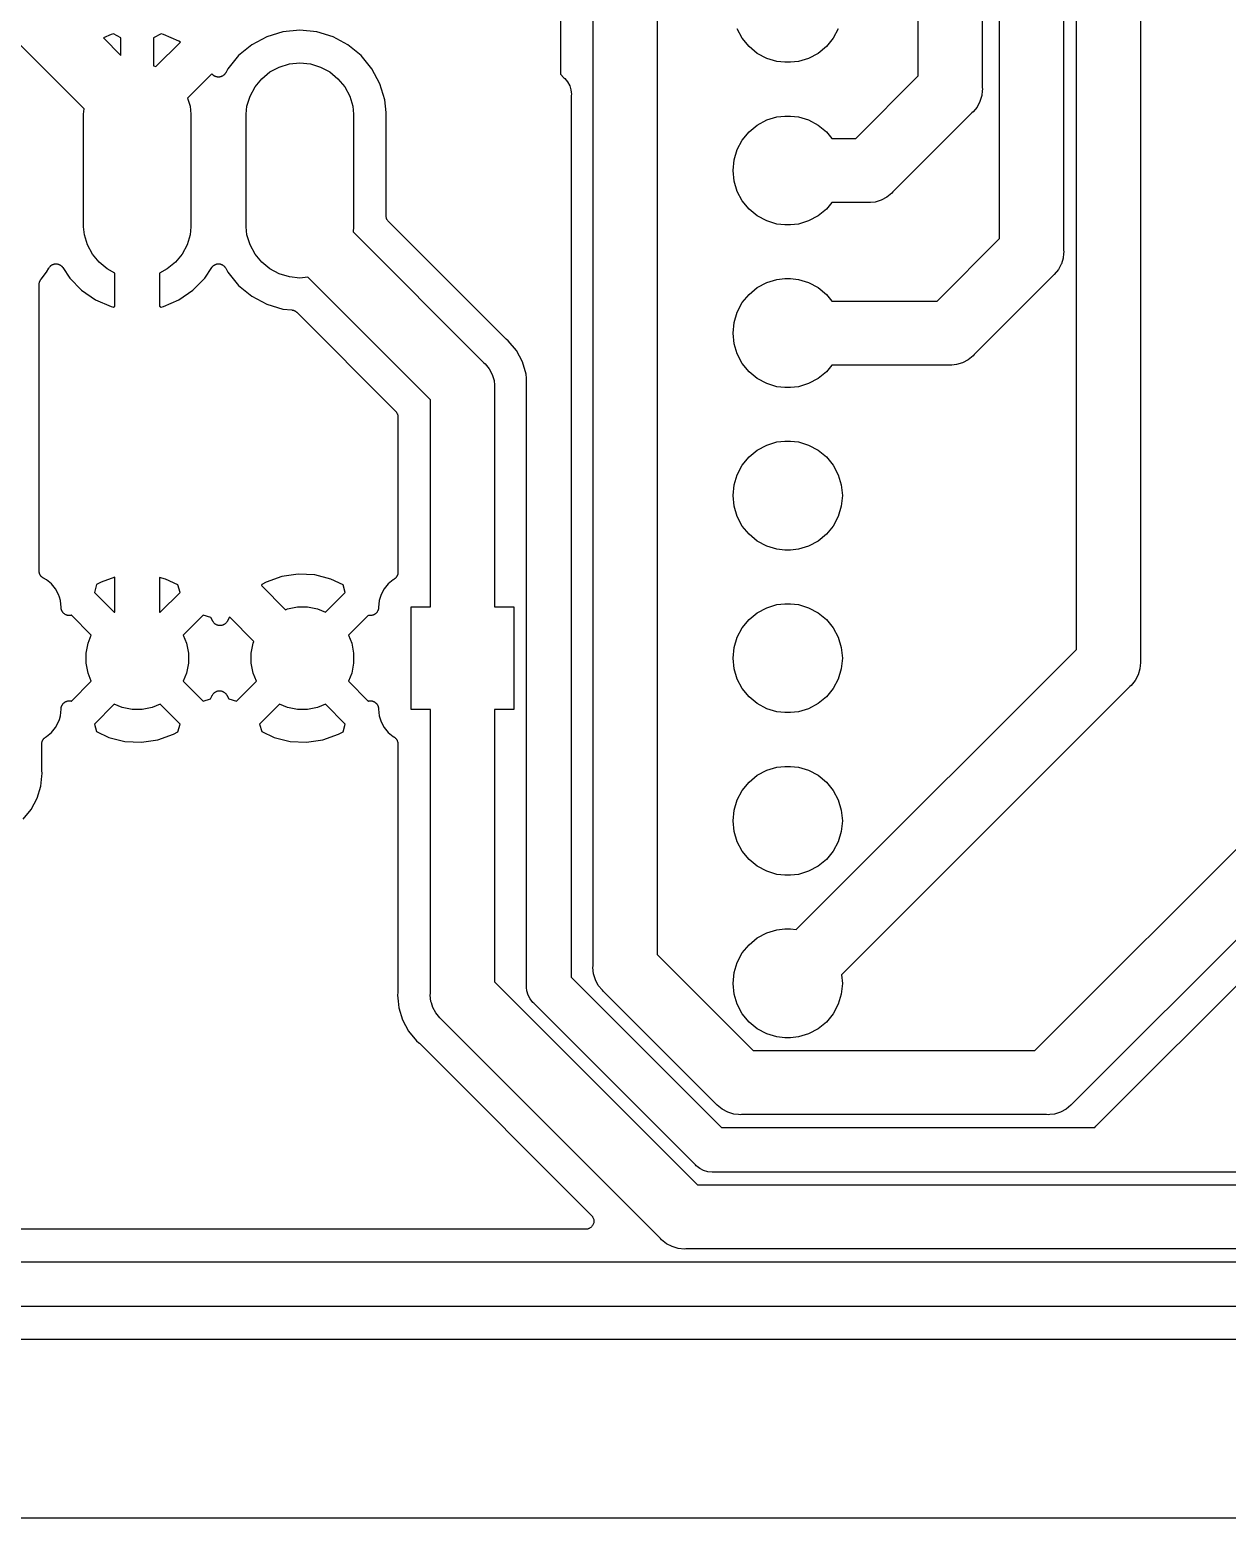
# Model space of a CAD drawing. Extents: x 72.9 to 155.7, y -140.4 to -71.7.
# Drawn here: x 94.84 to 113.55, y -140.44 to -117.18 of the extents above; entities that cross this region are included whole.
import ezdxf

# ---------------------------------------------------------------- set-up
doc = ezdxf.new("R2010")
doc.units = 0
doc.header["$MEASUREMENT"] = 0
doc.layers.add('BLACK', color=7, linetype='CONTINUOUS')

msp = doc.modelspace()

# ---------------------------------------------------------------- linework, layer by layer
at = {"layer": 'BLACK', "linetype": 'CONTINUOUS'}
for p, q in [((111.19, -126.863), (111.19, -111.607)), ((112.19, -111.425), (112.19, -127.045)), ((110.99, -111.922), (110.99, -120.625)), ((109.99, -120.443), (109.99, -112.104)), ((108.72, -117.903), (108.72, -112.531)), ((109.72, -112.349), (109.72, -118.085)), ((103.64, -131.809), (103.64, -114.8)), ((104.64, -114.8), (104.64, -131.627)), ((103.132, -115.435), (103.132, -117.877)), ((99.06, -117.189), (98.7961, -117.215)), ((99.3239, -117.215), (99.06, -117.189)), ((105.97, -117.315), (105.891, -117.167)), ((107.469, -117.167), (107.39, -117.315)), ((95.6899, -118.419), (94.6383, -117.367)), ((96.1126, -117.254), (95.991, -117.306)), ((95.991, -117.306), (96.266, -117.581)), ((96.1466, -117.246), (96.1126, -117.254)), ((96.266, -117.31), (96.1466, -117.246)), ((96.266, -117.581), (96.266, -117.31)), ((96.8934, -117.246), (96.774, -117.31)), ((96.774, -117.31), (96.774, -117.743)), ((96.8123, -117.755), (97.1935, -117.373)), ((96.9274, -117.254), (96.8934, -117.246)), ((97.1713, -117.358), (96.9274, -117.254)), ((97.1935, -117.373), (97.1713, -117.358)), ((98.3085, -117.417), (98.1035, -117.585)), ((98.5423, -117.292), (98.3085, -117.417)), ((98.7961, -117.215), (98.5423, -117.292)), ((99.5777, -117.292), (99.3239, -117.215)), ((99.8115, -117.417), (99.5777, -117.292)), ((100.017, -117.585), (99.8115, -117.417)), ((106.076, -117.444), (105.97, -117.315)), ((107.39, -117.315), (107.284, -117.444)), ((98.1035, -117.585), (97.9353, -117.79)), ((100.185, -117.79), (100.017, -117.585)), ((106.205, -117.55), (106.076, -117.444)), ((106.353, -117.629), (106.205, -117.55)), ((106.513, -117.678), (106.353, -117.629)), ((107.007, -117.629), (106.847, -117.678)), ((107.155, -117.55), (107.007, -117.629)), ((107.284, -117.444), (107.155, -117.55)), ((96.774, -117.743), (96.8123, -117.755)), ((97.6874, -117.869), (97.3073, -118.25)), ((97.6906, -117.874), (97.6874, -117.869)), ((97.6946, -117.878), (97.6906, -117.874)), ((97.6982, -117.883), (97.6946, -117.878)), ((97.7033, -117.887), (97.6982, -117.883)), ((97.708, -117.892), (97.7033, -117.887)), ((97.7128, -117.895), (97.708, -117.892)), ((97.7172, -117.899), (97.7128, -117.895)), ((97.723, -117.902), (97.7172, -117.899)), ((97.7285, -117.906), (97.723, -117.902)), ((97.8526, -117.904), (97.8478, -117.907)), ((97.8577, -117.901), (97.8526, -117.904)), ((97.8629, -117.897), (97.8577, -117.901)), ((97.8685, -117.893), (97.8629, -117.897)), ((97.8726, -117.889), (97.8685, -117.893)), ((97.8772, -117.886), (97.8726, -117.889)), ((97.8815, -117.881), (97.8772, -117.886)), ((97.8863, -117.876), (97.8815, -117.881)), ((97.8895, -117.871), (97.8863, -117.876)), ((97.8933, -117.867), (97.8895, -117.871)), ((97.8965, -117.861), (97.8933, -117.867)), ((97.9003, -117.856), (97.8965, -117.861)), ((97.9012, -117.854), (97.9003, -117.856)), ((97.9353, -117.79), (97.9012, -117.854)), ((98.4644, -117.946), (98.5921, -117.841)), ((98.5921, -117.841), (98.7377, -117.764)), ((98.7377, -117.764), (98.8957, -117.716)), ((98.8957, -117.716), (99.06, -117.7)), ((99.06, -117.7), (99.2243, -117.716)), ((99.2243, -117.716), (99.3823, -117.764)), ((99.3823, -117.764), (99.5279, -117.841)), ((99.5279, -117.841), (99.6556, -117.946)), ((100.31, -118.024), (100.185, -117.79)), ((103.132, -117.877), (103.185, -117.93)), ((106.638, -117.69), (106.513, -117.678)), ((106.722, -117.69), (106.638, -117.69)), ((106.847, -117.678), (106.722, -117.69)), ((107.743, -118.88), (108.72, -117.903)), ((97.7338, -117.908), (97.7285, -117.906)), ((97.7388, -117.911), (97.7338, -117.908)), ((97.7452, -117.913), (97.7388, -117.911)), ((97.7514, -117.915), (97.7452, -117.913)), ((97.757, -117.917), (97.7514, -117.915)), ((97.7624, -117.918), (97.757, -117.917)), ((97.7691, -117.919), (97.7624, -117.918)), ((97.7756, -117.92), (97.7691, -117.919)), ((97.7814, -117.921), (97.7756, -117.92)), ((97.7871, -117.921), (97.7814, -117.921)), ((97.7937, -117.921), (97.7871, -117.921)), ((97.8004, -117.921), (97.7937, -117.921)), ((97.806, -117.92), (97.8004, -117.921)), ((97.8118, -117.919), (97.806, -117.92)), ((97.8182, -117.917), (97.8118, -117.919)), ((97.8248, -117.916), (97.8182, -117.917)), ((97.8301, -117.914), (97.8248, -117.916)), ((97.8356, -117.912), (97.8301, -117.914)), ((97.8416, -117.909), (97.8356, -117.912)), ((97.8478, -117.907), (97.8416, -117.909)), ((98.2819, -118.219), (98.3597, -118.074)), ((98.3597, -118.074), (98.4644, -117.946)), ((99.6556, -117.946), (99.7603, -118.074)), ((99.7603, -118.074), (99.8381, -118.219)), ((100.387, -118.278), (100.31, -118.024)), ((103.185, -117.93), (103.199, -117.941)), ((103.199, -117.941), (103.242, -117.995)), ((103.242, -117.995), (103.275, -118.055)), ((103.275, -118.055), (103.295, -118.121)), ((103.295, -118.121), (103.298, -118.155)), ((109.72, -118.135), (109.713, -118.208)), ((109.72, -118.085), (109.722, -118.11)), ((109.722, -118.11), (109.72, -118.135)), ((109.72, -118.135), (109.72, -118.135)), ((97.3073, -118.25), (97.3461, -118.377)), ((98.2339, -118.377), (98.2819, -118.219)), ((99.8381, -118.219), (99.8861, -118.377)), ((100.406, -118.476), (100.387, -118.278)), ((103.298, -118.155), (103.302, -118.19)), ((103.302, -118.19), (103.3, -118.207)), ((103.3, -118.207), (103.3, -131.984)), ((109.684, -118.302), (109.638, -118.389)), ((109.713, -118.208), (109.684, -118.302)), ((95.6818, -118.501), (95.6899, -118.419)), ((95.6818, -120.259), (95.6818, -118.501)), ((97.3461, -118.377), (97.3582, -118.501)), ((97.3582, -118.501), (97.3582, -120.259)), ((98.2218, -118.501), (98.2339, -118.377)), ((98.2218, -120.259), (98.2218, -118.501)), ((99.8861, -118.377), (99.8982, -118.501)), ((99.8982, -118.501), (99.8982, -120.259)), ((100.406, -120.086), (100.406, -118.476)), ((106.205, -118.67), (106.353, -118.591)), ((106.353, -118.591), (106.513, -118.542)), ((106.513, -118.542), (106.638, -118.53)), ((106.638, -118.53), (106.722, -118.53)), ((106.722, -118.53), (106.847, -118.542)), ((106.847, -118.542), (107.007, -118.591)), ((107.007, -118.591), (107.155, -118.67)), ((109.556, -118.481), (108.321, -119.716)), ((109.575, -118.465), (109.556, -118.481)), ((109.638, -118.389), (109.575, -118.465)), ((105.97, -118.905), (106.076, -118.776)), ((106.076, -118.776), (106.205, -118.67)), ((107.155, -118.67), (107.284, -118.776)), ((107.284, -118.776), (107.369, -118.88)), ((105.842, -119.213), (105.891, -119.053)), ((105.891, -119.053), (105.97, -118.905)), ((107.369, -118.88), (107.743, -118.88)), ((105.826, -119.38), (105.842, -119.213)), ((105.842, -119.547), (105.826, -119.38)), ((105.891, -119.707), (105.842, -119.547)), ((105.97, -119.855), (105.891, -119.707)), ((108.305, -119.735), (108.229, -119.798)), ((108.321, -119.716), (108.305, -119.735)), ((106.076, -119.984), (105.97, -119.855)), ((106.205, -120.09), (106.076, -119.984)), ((107.284, -119.984), (107.155, -120.09)), ((107.369, -119.88), (107.284, -119.984)), ((107.925, -119.88), (107.369, -119.88)), ((107.95, -119.882), (107.925, -119.88)), ((107.975, -119.88), (107.95, -119.882)), ((108.048, -119.873), (107.975, -119.88)), ((108.142, -119.844), (108.048, -119.873)), ((108.229, -119.798), (108.142, -119.844)), ((100.407, -120.098), (100.406, -120.086)), ((100.408, -120.11), (100.407, -120.098)), ((100.409, -120.11), (100.408, -120.11)), ((100.409, -120.111), (100.409, -120.11)), ((100.412, -120.122), (100.409, -120.111)), ((100.415, -120.133), (100.412, -120.122)), ((100.416, -120.134), (100.415, -120.133)), ((100.416, -120.135), (100.416, -120.134)), ((100.421, -120.145), (100.416, -120.135)), ((100.427, -120.155), (100.421, -120.145)), ((100.427, -120.156), (100.427, -120.155)), ((100.427, -120.157), (100.427, -120.156)), ((100.435, -120.166), (100.427, -120.157)), ((100.442, -120.175), (100.435, -120.166)), ((100.443, -120.176), (100.442, -120.175)), ((102.273, -122.006), (100.443, -120.176)), ((100.443, -120.176), (100.443, -120.176)), ((100.443, -120.176), (100.443, -120.176)), ((100.443, -120.176), (100.443, -120.176)), ((106.353, -120.169), (106.205, -120.09)), ((106.513, -120.218), (106.353, -120.169)), ((106.638, -120.23), (106.513, -120.218)), ((106.722, -120.23), (106.638, -120.23)), ((106.847, -120.218), (106.722, -120.23)), ((107.007, -120.169), (106.847, -120.218)), ((107.155, -120.09), (107.007, -120.169)), ((95.6939, -120.383), (95.6818, -120.259)), ((95.7419, -120.541), (95.6939, -120.383)), ((97.3461, -120.383), (97.2981, -120.541)), ((97.3582, -120.259), (97.3461, -120.383)), ((98.2339, -120.383), (98.2218, -120.259)), ((98.2819, -120.541), (98.2339, -120.383)), ((99.8982, -120.259), (99.8901, -120.341)), ((99.8901, -120.341), (101.936, -122.387)), ((109.013, -121.42), (109.99, -120.443)), ((110.543, -133.13), (123.359, -120.314)), ((95.8197, -120.686), (95.7419, -120.541)), ((95.9244, -120.814), (95.8197, -120.686)), ((97.2203, -120.686), (97.1156, -120.814)), ((97.2981, -120.541), (97.2203, -120.686)), ((98.3597, -120.686), (98.2819, -120.541)), ((98.4644, -120.814), (98.3597, -120.686)), ((110.99, -120.675), (110.983, -120.748)), ((110.99, -120.625), (110.992, -120.65)), ((110.992, -120.65), (110.99, -120.675)), ((110.99, -120.675), (110.99, -120.675)), ((95.1047, -120.97), (95.1388, -120.906)), ((95.1388, -120.906), (95.1397, -120.904)), ((95.1397, -120.904), (95.1435, -120.899)), ((95.1435, -120.899), (95.1467, -120.893)), ((95.1467, -120.893), (95.1505, -120.889)), ((95.1505, -120.889), (95.1537, -120.884)), ((95.1537, -120.884), (95.1585, -120.879)), ((95.1585, -120.879), (95.1628, -120.874)), ((95.1628, -120.874), (95.1673, -120.871)), ((95.1673, -120.871), (95.1715, -120.867)), ((95.1715, -120.867), (95.1771, -120.863)), ((95.1771, -120.863), (95.1823, -120.859)), ((95.1823, -120.859), (95.1874, -120.856)), ((95.1874, -120.856), (95.1922, -120.853)), ((95.1922, -120.853), (95.1984, -120.851)), ((95.1984, -120.851), (95.2044, -120.848)), ((95.2044, -120.848), (95.2099, -120.846)), ((95.2099, -120.846), (95.2152, -120.844)), ((95.2152, -120.844), (95.2218, -120.843)), ((95.2218, -120.843), (95.2282, -120.841)), ((95.2282, -120.841), (95.2339, -120.84)), ((95.2339, -120.84), (95.2396, -120.839)), ((95.2396, -120.839), (95.2463, -120.839)), ((95.2463, -120.839), (95.2529, -120.839)), ((95.2529, -120.839), (95.2586, -120.839)), ((95.2586, -120.839), (95.2644, -120.84)), ((95.2644, -120.84), (95.2709, -120.841)), ((95.2709, -120.841), (95.2776, -120.842)), ((95.2776, -120.842), (95.283, -120.843)), ((95.283, -120.843), (95.2886, -120.845)), ((95.2886, -120.845), (95.2948, -120.847)), ((95.2948, -120.847), (95.3012, -120.849)), ((95.3012, -120.849), (95.3062, -120.852)), ((95.3062, -120.852), (95.3115, -120.854)), ((95.3115, -120.854), (95.317, -120.858)), ((95.317, -120.858), (95.3229, -120.861)), ((95.3229, -120.861), (95.3272, -120.865)), ((95.3272, -120.865), (95.332, -120.868)), ((95.332, -120.868), (95.3367, -120.873)), ((95.3367, -120.873), (95.3418, -120.877)), ((95.3418, -120.877), (95.3454, -120.882)), ((95.3454, -120.882), (95.3494, -120.886)), ((95.3494, -120.886), (95.3531, -120.891)), ((95.3531, -120.891), (95.3573, -120.897)), ((95.3573, -120.897), (95.4653, -121.063)), ((96.0521, -120.919), (95.9244, -120.814)), ((96.17, -120.982), (96.0521, -120.919)), ((96.9879, -120.919), (96.87, -120.982)), ((97.1156, -120.814), (96.9879, -120.919)), ((97.5747, -121.063), (97.6827, -120.897)), ((97.6827, -120.897), (97.6837, -120.895)), ((97.6837, -120.895), (97.6879, -120.89)), ((97.6879, -120.89), (97.6917, -120.884)), ((97.6917, -120.884), (97.6958, -120.88)), ((97.6958, -120.88), (97.6994, -120.876)), ((97.6994, -120.876), (97.7046, -120.872)), ((97.7046, -120.872), (97.7094, -120.867)), ((97.7094, -120.867), (97.7142, -120.864)), ((97.7142, -120.864), (97.7186, -120.86)), ((97.7186, -120.86), (97.7245, -120.857)), ((97.7245, -120.857), (97.7301, -120.853)), ((97.7301, -120.853), (97.7354, -120.851)), ((97.7354, -120.851), (97.7405, -120.849)), ((97.7405, -120.849), (97.7469, -120.847)), ((97.7469, -120.847), (97.753, -120.844)), ((97.753, -120.844), (97.7587, -120.843)), ((97.7587, -120.843), (97.7642, -120.841)), ((97.7642, -120.841), (97.7708, -120.841)), ((97.7708, -120.841), (97.7774, -120.839)), ((97.7774, -120.839), (97.7831, -120.839)), ((97.7831, -120.839), (97.7888, -120.839)), ((97.7888, -120.839), (97.7955, -120.839)), ((97.7955, -120.839), (97.8022, -120.839)), ((97.8022, -120.839), (97.8078, -120.841)), ((97.8078, -120.841), (97.8135, -120.841)), ((97.8135, -120.841), (97.8199, -120.843)), ((97.8199, -120.843), (97.8265, -120.844)), ((97.8265, -120.844), (97.8318, -120.847)), ((97.8318, -120.847), (97.8373, -120.848)), ((97.8373, -120.848), (97.8432, -120.851)), ((97.8432, -120.851), (97.8493, -120.854)), ((97.8493, -120.854), (97.8541, -120.857)), ((97.8541, -120.857), (97.8592, -120.86)), ((97.8592, -120.86), (97.8644, -120.864)), ((97.8644, -120.864), (97.8699, -120.868)), ((97.8699, -120.868), (97.874, -120.872)), ((97.874, -120.872), (97.8784, -120.875)), ((97.8784, -120.875), (97.8827, -120.881)), ((97.8827, -120.881), (97.8874, -120.885)), ((97.8874, -120.885), (97.8906, -120.89)), ((97.8906, -120.89), (97.8943, -120.895)), ((97.8943, -120.895), (97.8975, -120.9)), ((97.8975, -120.9), (97.9012, -120.906)), ((97.9012, -120.906), (97.9353, -120.97)), ((98.5921, -120.919), (98.4644, -120.814)), ((98.7377, -120.996), (98.5921, -120.919)), ((110.953, -120.844), (110.908, -120.929)), ((110.954, -120.842), (110.953, -120.844)), ((110.955, -120.841), (110.954, -120.842)), ((110.983, -120.748), (110.955, -120.841)), ((94.988, -121.156), (94.9886, -121.15)), ((94.988, -121.157), (94.988, -121.156)), ((94.988, -125.638), (94.988, -121.157)), ((94.9886, -121.145), (94.99, -121.138)), ((94.9886, -121.15), (94.9886, -121.145)), ((94.99, -121.138), (94.9908, -121.131)), ((94.9908, -121.131), (94.9924, -121.126)), ((94.9924, -121.126), (94.9935, -121.12)), ((94.9935, -121.12), (94.9962, -121.114)), ((94.9962, -121.114), (94.9983, -121.107)), ((94.9983, -121.107), (95.0009, -121.103)), ((95.0009, -121.103), (95.003, -121.097)), ((95.003, -121.097), (95.0069, -121.092)), ((95.0069, -121.092), (95.0102, -121.086)), ((95.0102, -121.086), (95.0138, -121.081)), ((95.0138, -121.081), (95.0168, -121.077)), ((95.0168, -121.077), (95.1047, -120.97)), ((95.4653, -121.063), (95.6502, -121.252)), ((96.17, -121.501), (96.17, -120.982)), ((96.87, -120.982), (96.87, -121.501)), ((97.3898, -121.252), (97.5747, -121.063)), ((97.9353, -120.97), (98.1035, -121.175)), ((98.8957, -121.044), (98.7377, -120.996)), ((99.06, -121.06), (98.8957, -121.044)), ((99.183, -121.048), (99.06, -121.06)), ((101.1, -122.965), (99.183, -121.048)), ((106.205, -121.21), (106.353, -121.131)), ((106.353, -121.131), (106.513, -121.082)), ((106.513, -121.082), (106.638, -121.07)), ((106.638, -121.07), (106.722, -121.07)), ((106.722, -121.07), (106.847, -121.082)), ((106.847, -121.082), (107.007, -121.131)), ((107.007, -121.131), (107.155, -121.21)), ((110.826, -121.021), (109.591, -122.256)), ((110.845, -121.005), (110.826, -121.021)), ((110.908, -120.929), (110.845, -121.005)), ((123.937, -121.15), (111.121, -133.966)), ((95.6502, -121.252), (95.8687, -121.402)), ((97.1713, -121.402), (97.3898, -121.252)), ((98.1035, -121.175), (98.3085, -121.343)), ((98.3085, -121.343), (98.5423, -121.468)), ((105.97, -121.445), (106.076, -121.316)), ((106.076, -121.316), (106.205, -121.21)), ((107.155, -121.21), (107.284, -121.316)), ((107.284, -121.316), (107.369, -121.42)), ((95.8687, -121.402), (96.1126, -121.506)), ((96.1126, -121.506), (96.1466, -121.514)), ((96.1466, -121.514), (96.17, -121.501)), ((96.87, -121.501), (96.8934, -121.514)), ((96.8934, -121.514), (96.9274, -121.506)), ((96.9274, -121.506), (97.1713, -121.402)), ((98.5423, -121.468), (98.7961, -121.545)), ((98.7961, -121.545), (98.934, -121.559)), ((98.934, -121.559), (98.9358, -121.559)), ((98.9358, -121.559), (98.9412, -121.56)), ((98.9412, -121.56), (98.9467, -121.56)), ((98.9467, -121.56), (98.9533, -121.562)), ((98.9533, -121.562), (98.96, -121.564)), ((98.96, -121.564), (98.9651, -121.566)), ((98.9651, -121.566), (98.9704, -121.568)), ((98.9704, -121.568), (98.9764, -121.571)), ((98.9764, -121.571), (98.9828, -121.574)), ((98.9828, -121.574), (98.9874, -121.577)), ((98.9874, -121.577), (98.9922, -121.579)), ((98.9922, -121.579), (98.9975, -121.584)), ((98.9975, -121.584), (99.0032, -121.588)), ((99.0032, -121.588), (99.0071, -121.592)), ((99.0071, -121.592), (99.0114, -121.595)), ((99.0114, -121.595), (100.555, -123.139)), ((105.842, -121.753), (105.891, -121.593)), ((105.891, -121.593), (105.97, -121.445)), ((107.369, -121.42), (109.013, -121.42)), ((105.826, -121.92), (105.842, -121.753)), ((111.502, -134.303), (124.11, -121.695)), ((102.277, -122.009), (102.273, -122.006)), ((102.281, -122.013), (102.277, -122.009)), ((102.283, -122.014), (102.281, -122.013)), ((102.316, -122.042), (102.283, -122.014)), ((102.442, -122.195), (102.316, -122.042)), ((105.842, -122.087), (105.826, -121.92)), ((105.891, -122.247), (105.842, -122.087)), ((102.536, -122.371), (102.442, -122.195)), ((105.97, -122.395), (105.891, -122.247)), ((109.575, -122.275), (109.499, -122.338)), ((109.591, -122.256), (109.575, -122.275)), ((101.936, -122.387), (101.955, -122.403)), ((101.955, -122.403), (102.018, -122.479)), ((102.018, -122.479), (102.064, -122.566)), ((102.593, -122.561), (102.536, -122.371)), ((106.076, -122.524), (105.97, -122.395)), ((106.205, -122.63), (106.076, -122.524)), ((107.284, -122.524), (107.155, -122.63)), ((107.369, -122.42), (107.284, -122.524)), ((109.195, -122.42), (107.369, -122.42)), ((109.22, -122.422), (109.195, -122.42)), ((109.245, -122.42), (109.22, -122.422)), ((109.318, -122.413), (109.245, -122.42)), ((109.412, -122.384), (109.318, -122.413)), ((109.499, -122.338), (109.412, -122.384)), ((102.064, -122.566), (102.093, -122.66)), ((102.093, -122.66), (102.1, -122.734)), ((102.1, -122.734), (102.1, -122.734)), ((102.1, -122.734), (102.102, -122.758)), ((102.102, -122.758), (102.1, -122.783)), ((102.1, -122.783), (102.1, -126.2)), ((102.6, -122.627), (102.593, -122.561)), ((102.6, -132.112), (102.6, -122.627)), ((106.353, -122.709), (106.205, -122.63)), ((106.513, -122.758), (106.353, -122.709)), ((106.638, -122.77), (106.513, -122.758)), ((106.722, -122.77), (106.638, -122.77)), ((106.847, -122.758), (106.722, -122.77)), ((107.007, -122.709), (106.847, -122.758)), ((107.155, -122.63), (107.007, -122.709)), ((101.1, -126.2), (101.1, -122.965)), ((100.555, -123.139), (100.555, -123.139)), ((100.555, -123.139), (100.555, -123.139)), ((100.555, -123.139), (100.555, -123.139)), ((100.555, -123.139), (100.556, -123.14)), ((100.556, -123.14), (100.563, -123.149)), ((100.563, -123.149), (100.571, -123.158)), ((100.571, -123.158), (100.571, -123.159)), ((100.571, -123.159), (100.572, -123.159)), ((100.572, -123.159), (100.577, -123.17)), ((100.577, -123.17), (100.582, -123.18)), ((100.582, -123.18), (100.583, -123.181)), ((100.583, -123.181), (100.583, -123.181)), ((100.583, -123.181), (100.586, -123.192)), ((100.586, -123.192), (100.59, -123.204)), ((100.59, -123.204), (100.59, -123.204)), ((100.59, -123.204), (100.59, -123.205)), ((100.59, -123.205), (100.591, -123.217)), ((100.591, -123.217), (100.592, -123.228)), ((100.592, -123.228), (100.592, -125.659)), ((106.205, -123.75), (106.353, -123.671)), ((106.353, -123.671), (106.513, -123.622)), ((106.513, -123.622), (106.638, -123.61)), ((106.638, -123.61), (106.722, -123.61)), ((106.722, -123.61), (106.847, -123.622)), ((106.847, -123.622), (107.007, -123.671)), ((107.007, -123.671), (107.155, -123.75)), ((105.97, -123.985), (106.076, -123.856)), ((106.076, -123.856), (106.205, -123.75)), ((107.155, -123.75), (107.284, -123.856)), ((107.284, -123.856), (107.39, -123.985)), ((105.842, -124.293), (105.891, -124.133)), ((105.891, -124.133), (105.97, -123.985)), ((107.39, -123.985), (107.469, -124.133)), ((107.469, -124.133), (107.518, -124.293)), ((105.826, -124.46), (105.842, -124.293)), ((107.518, -124.293), (107.534, -124.46)), ((105.842, -124.627), (105.826, -124.46)), ((105.891, -124.787), (105.842, -124.627)), ((107.518, -124.627), (107.469, -124.787)), ((107.534, -124.46), (107.518, -124.627)), ((105.97, -124.935), (105.891, -124.787)), ((107.469, -124.787), (107.39, -124.935)), ((106.076, -125.064), (105.97, -124.935)), ((106.205, -125.17), (106.076, -125.064)), ((107.284, -125.064), (107.155, -125.17)), ((107.39, -124.935), (107.284, -125.064)), ((106.353, -125.249), (106.205, -125.17)), ((106.513, -125.298), (106.353, -125.249)), ((106.638, -125.31), (106.513, -125.298)), ((106.722, -125.31), (106.638, -125.31)), ((106.847, -125.298), (106.722, -125.31)), ((107.007, -125.249), (106.847, -125.298)), ((107.155, -125.17), (107.007, -125.249)), ((94.9885, -125.643), (94.988, -125.638)), ((94.9885, -125.649), (94.9885, -125.643)), ((94.9898, -125.656), (94.9885, -125.649)), ((94.9904, -125.662), (94.9898, -125.656)), ((94.992, -125.668), (94.9904, -125.662)), ((94.9931, -125.673), (94.992, -125.668)), ((94.9956, -125.68), (94.9931, -125.673)), ((94.9976, -125.686), (94.9956, -125.68)), ((95.0002, -125.691), (94.9976, -125.686)), ((95.0023, -125.696), (95.0002, -125.691)), ((95.006, -125.702), (95.0023, -125.696)), ((95.0092, -125.708), (95.006, -125.702)), ((95.0128, -125.712), (95.0092, -125.708)), ((95.0159, -125.717), (95.0128, -125.712)), ((95.0206, -125.722), (95.0159, -125.717)), ((95.0249, -125.727), (95.0206, -125.722)), ((95.0292, -125.731), (95.0249, -125.727)), ((95.0332, -125.735), (95.0292, -125.731)), ((95.0388, -125.739), (95.0332, -125.735)), ((95.044, -125.743), (95.0388, -125.739)), ((95.0489, -125.746), (95.044, -125.743)), ((95.0536, -125.749), (95.0489, -125.746)), ((95.0551, -125.75), (95.0536, -125.749)), ((95.1036, -125.776), (95.0551, -125.75)), ((95.1809, -125.839), (95.1036, -125.776)), ((96.17, -125.736), (95.9553, -125.813)), ((96.17, -126.279), (96.17, -125.736)), ((96.963, -125.763), (96.87, -125.739)), ((96.87, -125.739), (96.87, -126.279)), ((97.1557, -125.854), (96.963, -125.763)), ((98.7809, -125.725), (98.5353, -125.813)), ((99.0357, -125.687), (98.7809, -125.725)), ((99.2931, -125.7), (99.0357, -125.687)), ((99.543, -125.763), (99.2931, -125.7)), ((99.7357, -125.854), (99.543, -125.763)), ((100.516, -125.776), (100.439, -125.839)), ((100.525, -125.771), (100.516, -125.776)), ((100.53, -125.768), (100.525, -125.771)), ((100.535, -125.765), (100.53, -125.768)), ((100.54, -125.761), (100.535, -125.765)), ((100.545, -125.757), (100.54, -125.761)), ((100.549, -125.753), (100.545, -125.757)), ((100.554, -125.75), (100.549, -125.753)), ((100.558, -125.745), (100.554, -125.75)), ((100.563, -125.74), (100.558, -125.745)), ((100.566, -125.735), (100.563, -125.74)), ((100.57, -125.731), (100.566, -125.735)), ((100.573, -125.725), (100.57, -125.731)), ((100.577, -125.719), (100.573, -125.725)), ((100.579, -125.714), (100.577, -125.719)), ((100.582, -125.709), (100.579, -125.714)), ((100.584, -125.703), (100.582, -125.709)), ((100.586, -125.696), (100.584, -125.703)), ((100.588, -125.691), (100.586, -125.696)), ((100.589, -125.685), (100.588, -125.691)), ((100.59, -125.679), (100.589, -125.685)), ((100.591, -125.672), (100.59, -125.679)), ((100.592, -125.661), (100.591, -125.666)), ((100.591, -125.666), (100.591, -125.672)), ((100.592, -125.659), (100.592, -125.661)), ((95.2444, -125.916), (95.1809, -125.839)), ((95.2916, -126.005), (95.2444, -125.916)), ((95.3035, -126.044), (95.2916, -126.005)), ((95.3036, -126.044), (95.3035, -126.044)), ((95.3206, -126.1), (95.3036, -126.044)), ((95.8853, -125.85), (95.85, -125.971)), ((95.85, -125.971), (96.1617, -126.282)), ((95.9553, -125.813), (95.8853, -125.85)), ((96.8783, -126.282), (97.19, -125.971)), ((97.19, -125.971), (97.1557, -125.854)), ((98.4653, -125.85), (98.4608, -125.866)), ((98.4608, -125.866), (98.8377, -126.243)), ((98.5353, -125.813), (98.4653, -125.85)), ((99.4583, -126.282), (99.77, -125.971)), ((99.77, -125.971), (99.7357, -125.854)), ((100.328, -126.005), (100.299, -126.1)), ((100.376, -125.916), (100.328, -126.005)), ((100.439, -125.839), (100.376, -125.916)), ((95.3311, -126.206), (95.3206, -126.1)), ((95.3311, -126.207), (95.3311, -126.206)), ((95.3316, -126.212), (95.3311, -126.207)), ((95.3315, -126.218), (95.3316, -126.212)), ((95.3328, -126.225), (95.3315, -126.218)), ((95.3335, -126.232), (95.3328, -126.225)), ((95.335, -126.237), (95.3335, -126.232)), ((95.336, -126.242), (95.335, -126.237)), ((95.3386, -126.249), (95.336, -126.242)), ((95.3407, -126.256), (95.3386, -126.249)), ((95.3431, -126.26), (95.3407, -126.256)), ((95.3451, -126.265), (95.3431, -126.26)), ((95.3489, -126.271), (95.3451, -126.265)), ((95.3523, -126.277), (95.3489, -126.271)), ((95.3556, -126.282), (95.3523, -126.277)), ((98.8377, -126.243), (98.8666, -126.231)), ((98.8666, -126.231), (99.0212, -126.2)), ((99.0212, -126.2), (99.1788, -126.2)), ((99.1788, -126.2), (99.3334, -126.231)), ((99.3334, -126.231), (99.4583, -126.282)), ((100.27, -126.273), (100.267, -126.279)), ((100.274, -126.267), (100.27, -126.273)), ((100.276, -126.262), (100.274, -126.267)), ((100.279, -126.257), (100.276, -126.262)), ((100.281, -126.25), (100.279, -126.257)), ((100.284, -126.244), (100.281, -126.25)), ((100.285, -126.239), (100.284, -126.244)), ((100.286, -126.234), (100.285, -126.239)), ((100.287, -126.227), (100.286, -126.234)), ((100.288, -126.22), (100.287, -126.227)), ((100.289, -126.209), (100.288, -126.214)), ((100.288, -126.214), (100.288, -126.22)), ((100.299, -126.1), (100.289, -126.206)), ((100.289, -126.206), (100.289, -126.207)), ((100.289, -126.207), (100.289, -126.209)), ((100.8, -127.8), (100.8, -126.2)), ((100.8, -126.2), (101.1, -126.2)), ((102.1, -126.2), (102.4, -126.2)), ((102.4, -126.2), (102.4, -127.8)), ((106.205, -126.29), (106.353, -126.211)), ((106.353, -126.211), (106.513, -126.162)), ((106.513, -126.162), (106.638, -126.15)), ((106.638, -126.15), (106.722, -126.15)), ((106.722, -126.15), (106.847, -126.162)), ((106.847, -126.162), (107.007, -126.211)), ((107.007, -126.211), (107.155, -126.29)), ((95.3585, -126.286), (95.3556, -126.282)), ((95.3634, -126.291), (95.3585, -126.286)), ((95.368, -126.297), (95.3634, -126.291)), ((95.372, -126.3), (95.368, -126.297)), ((95.3757, -126.304), (95.372, -126.3)), ((95.3815, -126.308), (95.3757, -126.304)), ((95.3871, -126.313), (95.3815, -126.308)), ((95.3917, -126.315), (95.3871, -126.313)), ((95.396, -126.318), (95.3917, -126.315)), ((95.4026, -126.321), (95.396, -126.318)), ((95.4089, -126.324), (95.4026, -126.321)), ((95.4139, -126.326), (95.4089, -126.324)), ((95.4187, -126.328), (95.4139, -126.326)), ((95.4257, -126.33), (95.4187, -126.328)), ((95.4325, -126.332), (95.4257, -126.33)), ((95.4378, -126.332), (95.4325, -126.332)), ((95.4429, -126.333), (95.4378, -126.332)), ((95.4501, -126.333), (95.4429, -126.333)), ((95.4572, -126.334), (95.4501, -126.333)), ((95.4624, -126.334), (95.4572, -126.334)), ((95.4677, -126.334), (95.4624, -126.334)), ((95.4748, -126.333), (95.4677, -126.334)), ((95.4819, -126.332), (95.4748, -126.333)), ((95.4869, -126.33), (95.4819, -126.332)), ((95.4906, -126.33), (95.4869, -126.33)), ((95.8025, -126.642), (95.4906, -126.33)), ((96.1617, -126.282), (96.17, -126.279)), ((96.87, -126.279), (96.8783, -126.282)), ((97.5492, -126.33), (97.2375, -126.642)), ((97.6698, -126.365), (97.5492, -126.33)), ((97.7012, -126.424), (97.6698, -126.365)), ((97.7028, -126.427), (97.7012, -126.424)), ((97.704, -126.429), (97.7028, -126.427)), ((97.7097, -126.437), (97.704, -126.429)), ((97.715, -126.445), (97.7097, -126.437)), ((97.717, -126.447), (97.715, -126.445)), ((97.7187, -126.449), (97.717, -126.447)), ((97.7258, -126.456), (97.7187, -126.449)), ((97.7325, -126.462), (97.7258, -126.456)), ((97.7349, -126.464), (97.7325, -126.462)), ((97.737, -126.466), (97.7349, -126.464)), ((97.7451, -126.471), (97.737, -126.466)), ((97.7531, -126.476), (97.7451, -126.471)), ((97.7557, -126.477), (97.7531, -126.476)), ((97.7581, -126.479), (97.7557, -126.477)), ((97.7671, -126.482), (97.7581, -126.479)), ((97.776, -126.486), (97.7671, -126.482)), ((97.7787, -126.486), (97.776, -126.486)), ((97.7814, -126.487), (97.7787, -126.486)), ((97.7909, -126.489), (97.7814, -126.487)), ((97.8002, -126.491), (97.7909, -126.489)), ((97.8031, -126.491), (97.8002, -126.491)), ((97.8059, -126.491), (97.8031, -126.491)), ((97.8155, -126.491), (97.8059, -126.491)), ((97.825, -126.491), (97.8155, -126.491)), ((97.8278, -126.49), (97.825, -126.491)), ((97.8307, -126.49), (97.8278, -126.49)), ((97.84, -126.488), (97.8307, -126.49)), ((97.8494, -126.486), (97.84, -126.488)), ((97.852, -126.485), (97.8494, -126.486)), ((97.8548, -126.484), (97.852, -126.485)), ((97.8635, -126.48), (97.8548, -126.484)), ((97.8723, -126.477), (97.8635, -126.48)), ((97.8747, -126.475), (97.8723, -126.477)), ((97.8773, -126.474), (97.8747, -126.475)), ((97.885, -126.468), (97.8773, -126.474)), ((97.893, -126.463), (97.885, -126.468)), ((97.8951, -126.461), (97.893, -126.463)), ((97.8974, -126.459), (97.8951, -126.461)), ((97.9039, -126.452), (97.8974, -126.459)), ((97.9107, -126.446), (97.9039, -126.452)), ((97.9123, -126.443), (97.9107, -126.446)), ((97.9142, -126.441), (97.9123, -126.443)), ((97.9193, -126.433), (97.9142, -126.441)), ((97.9247, -126.425), (97.9193, -126.433)), ((97.9258, -126.423), (97.9247, -126.425)), ((97.9273, -126.42), (97.9258, -126.423)), ((97.928, -126.419), (97.9273, -126.42)), ((97.9538, -126.364), (97.928, -126.419)), ((97.9658, -126.361), (97.9538, -126.364)), ((98.3427, -126.738), (97.9658, -126.361)), ((100.13, -126.33), (99.8175, -126.642)), ((100.131, -126.33), (100.13, -126.33)), ((100.136, -126.332), (100.131, -126.33)), ((100.144, -126.332), (100.136, -126.332)), ((100.151, -126.334), (100.144, -126.332)), ((100.156, -126.334), (100.151, -126.334)), ((100.161, -126.334), (100.156, -126.334)), ((100.168, -126.334), (100.161, -126.334)), ((100.175, -126.334), (100.168, -126.334)), ((100.18, -126.332), (100.175, -126.334)), ((100.186, -126.332), (100.18, -126.332)), ((100.193, -126.33), (100.186, -126.332)), ((100.2, -126.329), (100.193, -126.33)), ((100.204, -126.326), (100.2, -126.329)), ((100.21, -126.325), (100.204, -126.326)), ((100.216, -126.322), (100.21, -126.325)), ((100.222, -126.319), (100.216, -126.322)), ((100.227, -126.316), (100.222, -126.319)), ((100.231, -126.313), (100.227, -126.316)), ((100.237, -126.309), (100.231, -126.313)), ((100.243, -126.305), (100.237, -126.309)), ((100.247, -126.301), (100.243, -126.305)), ((100.251, -126.298), (100.247, -126.301)), ((100.255, -126.292), (100.251, -126.298)), ((100.26, -126.287), (100.255, -126.292)), ((100.263, -126.283), (100.26, -126.287)), ((100.267, -126.279), (100.263, -126.283)), ((105.97, -126.525), (106.076, -126.396)), ((106.076, -126.396), (106.205, -126.29)), ((107.155, -126.29), (107.284, -126.396)), ((107.284, -126.396), (107.39, -126.525)), ((95.7507, -126.767), (95.8025, -126.642)), ((97.2375, -126.642), (97.2893, -126.767)), ((98.3307, -126.767), (98.3427, -126.738)), ((99.8175, -126.642), (99.8693, -126.767)), ((105.842, -126.833), (105.891, -126.673)), ((105.891, -126.673), (105.97, -126.525)), ((107.39, -126.525), (107.469, -126.673)), ((107.469, -126.673), (107.518, -126.833)), ((95.72, -126.921), (95.7507, -126.767)), ((95.72, -127.079), (95.72, -126.921)), ((97.2893, -126.767), (97.32, -126.921)), ((97.32, -126.921), (97.32, -127.079)), ((98.3, -126.921), (98.3307, -126.767)), ((98.3, -127.079), (98.3, -126.921)), ((99.8693, -126.767), (99.9, -126.921)), ((99.9, -126.921), (99.9, -127.079)), ((105.826, -127), (105.842, -126.833)), ((107.194, -130.859), (111.19, -126.863)), ((107.518, -126.833), (107.534, -127)), ((95.7507, -127.233), (95.72, -127.079)), ((97.32, -127.079), (97.2893, -127.233)), ((98.3307, -127.233), (98.3, -127.079)), ((99.9, -127.079), (99.8693, -127.233)), ((105.842, -127.167), (105.826, -127)), ((105.891, -127.327), (105.842, -127.167)), ((107.518, -127.167), (107.469, -127.327)), ((107.534, -127), (107.518, -127.167)), ((112.183, -127.168), (112.154, -127.262)), ((112.188, -127.115), (112.183, -127.168)), ((112.192, -127.07), (112.188, -127.115)), ((112.19, -127.045), (112.192, -127.07)), ((95.4905, -127.67), (95.8025, -127.358)), ((95.8025, -127.358), (95.7507, -127.233)), ((97.2893, -127.233), (97.2375, -127.358)), ((97.2375, -127.358), (97.5492, -127.67)), ((98.0708, -127.67), (98.3825, -127.358)), ((98.3825, -127.358), (98.3307, -127.233)), ((99.8693, -127.233), (99.8175, -127.358)), ((99.8175, -127.358), (100.129, -127.67)), ((105.97, -127.475), (105.891, -127.327)), ((107.469, -127.327), (107.39, -127.475)), ((112.045, -127.425), (112.026, -127.441)), ((112.108, -127.349), (112.045, -127.425)), ((112.154, -127.262), (112.108, -127.349)), ((95.4156, -127.674), (95.4204, -127.671)), ((95.4204, -127.671), (95.4274, -127.67)), ((95.4274, -127.67), (95.4343, -127.668)), ((95.4343, -127.668), (95.4395, -127.668)), ((95.4395, -127.668), (95.4447, -127.666)), ((95.4447, -127.666), (95.4518, -127.666)), ((95.4518, -127.666), (95.459, -127.666)), ((95.459, -127.666), (95.4642, -127.666)), ((95.4642, -127.666), (95.4695, -127.666)), ((95.4695, -127.666), (95.4765, -127.668)), ((95.4765, -127.668), (95.4836, -127.668)), ((95.4836, -127.668), (95.4886, -127.67)), ((95.4886, -127.67), (95.4905, -127.67)), ((97.5492, -127.67), (97.6662, -127.636)), ((97.6662, -127.636), (97.692, -127.581)), ((97.692, -127.581), (97.6927, -127.58)), ((97.6927, -127.58), (97.6942, -127.577)), ((97.6942, -127.577), (97.6953, -127.575)), ((97.6953, -127.575), (97.7007, -127.567)), ((97.7007, -127.567), (97.7058, -127.559)), ((97.7058, -127.559), (97.7077, -127.557)), ((97.7077, -127.557), (97.7093, -127.554)), ((97.7093, -127.554), (97.7161, -127.548)), ((97.7161, -127.548), (97.7226, -127.541)), ((97.7226, -127.541), (97.7249, -127.539)), ((97.7249, -127.539), (97.727, -127.537)), ((97.727, -127.537), (97.735, -127.532)), ((97.735, -127.532), (97.7427, -127.526)), ((97.7427, -127.526), (97.7453, -127.525)), ((97.7453, -127.525), (97.7477, -127.523)), ((97.7477, -127.523), (97.7565, -127.52)), ((97.7565, -127.52), (97.7652, -127.516)), ((97.7652, -127.516), (97.768, -127.515)), ((97.768, -127.515), (97.7706, -127.514)), ((97.7706, -127.514), (97.78, -127.512)), ((97.78, -127.512), (97.7893, -127.51)), ((97.7893, -127.51), (97.7922, -127.51)), ((97.7922, -127.51), (97.795, -127.509)), ((97.795, -127.509), (97.8045, -127.509)), ((97.8045, -127.509), (97.8141, -127.509)), ((97.8141, -127.509), (97.8169, -127.509)), ((97.8169, -127.509), (97.8198, -127.509)), ((97.8198, -127.509), (97.8291, -127.511)), ((97.8291, -127.511), (97.8386, -127.513)), ((97.8386, -127.513), (97.8413, -127.514)), ((97.8413, -127.514), (97.844, -127.514)), ((97.844, -127.514), (97.8529, -127.518)), ((97.8529, -127.518), (97.8619, -127.521)), ((97.8619, -127.521), (97.8643, -127.523)), ((97.8643, -127.523), (97.8669, -127.524)), ((97.8669, -127.524), (97.8749, -127.529)), ((97.8749, -127.529), (97.883, -127.534)), ((97.883, -127.534), (97.8851, -127.536)), ((97.8851, -127.536), (97.8875, -127.538)), ((97.8875, -127.538), (97.8942, -127.544)), ((97.8942, -127.544), (97.9013, -127.551)), ((97.9013, -127.551), (97.903, -127.553)), ((97.903, -127.553), (97.905, -127.555)), ((97.905, -127.555), (97.9103, -127.563)), ((97.9103, -127.563), (97.916, -127.571)), ((97.916, -127.571), (97.9172, -127.573)), ((97.9172, -127.573), (97.9188, -127.576)), ((97.9188, -127.576), (97.9502, -127.635)), ((97.9502, -127.635), (98.0708, -127.67)), ((100.129, -127.67), (100.133, -127.67)), ((100.133, -127.67), (100.138, -127.668)), ((100.138, -127.668), (100.145, -127.667)), ((100.145, -127.667), (100.152, -127.666)), ((100.152, -127.666), (100.158, -127.666)), ((100.158, -127.666), (100.163, -127.666)), ((100.163, -127.666), (100.17, -127.667)), ((100.17, -127.667), (100.177, -127.667)), ((100.177, -127.667), (100.182, -127.668)), ((100.182, -127.668), (100.187, -127.668)), ((100.187, -127.668), (100.194, -127.67)), ((100.194, -127.67), (100.201, -127.672)), ((100.201, -127.672), (100.206, -127.674)), ((106.076, -127.604), (105.97, -127.475)), ((106.205, -127.71), (106.076, -127.604)), ((107.284, -127.604), (107.155, -127.71)), ((107.39, -127.475), (107.284, -127.604)), ((112.026, -127.441), (107.901, -131.566)), ((95.3036, -127.956), (95.3206, -127.9)), ((95.3206, -127.9), (95.3311, -127.794)), ((95.3311, -127.791), (95.3317, -127.786)), ((95.3311, -127.793), (95.3311, -127.791)), ((95.3311, -127.794), (95.3311, -127.793)), ((95.3317, -127.78), (95.3331, -127.773)), ((95.3317, -127.786), (95.3317, -127.78)), ((95.3331, -127.773), (95.3338, -127.766)), ((95.3338, -127.766), (95.3354, -127.761)), ((95.3354, -127.761), (95.3365, -127.756)), ((95.3365, -127.756), (95.3392, -127.75)), ((95.3392, -127.75), (95.3413, -127.743)), ((95.3413, -127.743), (95.3439, -127.738)), ((95.3439, -127.738), (95.3459, -127.733)), ((95.3459, -127.733), (95.3498, -127.727)), ((95.3498, -127.727), (95.3533, -127.721)), ((95.3533, -127.721), (95.3567, -127.717)), ((95.3567, -127.717), (95.3596, -127.713)), ((95.3596, -127.713), (95.3646, -127.708)), ((95.3646, -127.708), (95.3692, -127.702)), ((95.3692, -127.702), (95.3733, -127.699)), ((95.3733, -127.699), (95.377, -127.695)), ((95.377, -127.695), (95.383, -127.691)), ((95.383, -127.691), (95.3885, -127.687)), ((95.3885, -127.687), (95.3932, -127.684)), ((95.3932, -127.684), (95.3976, -127.681)), ((95.3976, -127.681), (95.4042, -127.678)), ((95.4042, -127.678), (95.4105, -127.675)), ((95.4105, -127.675), (95.4156, -127.674)), ((96.1617, -127.718), (95.85, -128.029)), ((96.2866, -127.769), (96.1617, -127.718)), ((96.4412, -127.8), (96.2866, -127.769)), ((96.5988, -127.8), (96.4412, -127.8)), ((96.7534, -127.769), (96.5988, -127.8)), ((96.8783, -127.718), (96.7534, -127.769)), ((97.19, -128.029), (96.8783, -127.718)), ((98.7417, -127.718), (98.43, -128.029)), ((98.8666, -127.769), (98.7417, -127.718)), ((99.0212, -127.8), (98.8666, -127.769)), ((99.1788, -127.8), (99.0212, -127.8)), ((99.3334, -127.769), (99.1788, -127.8)), ((99.4583, -127.718), (99.3334, -127.769)), ((99.77, -128.029), (99.4583, -127.718)), ((100.206, -127.674), (100.211, -127.676)), ((100.211, -127.676), (100.217, -127.679)), ((100.217, -127.679), (100.224, -127.682)), ((100.224, -127.682), (100.228, -127.685)), ((100.228, -127.685), (100.233, -127.687)), ((100.233, -127.687), (100.238, -127.692)), ((100.238, -127.692), (100.244, -127.696)), ((100.244, -127.696), (100.248, -127.7)), ((100.248, -127.7), (100.252, -127.703)), ((100.252, -127.703), (100.257, -127.709)), ((100.257, -127.709), (100.262, -127.714)), ((100.262, -127.714), (100.264, -127.718)), ((100.264, -127.718), (100.268, -127.723)), ((100.268, -127.723), (100.271, -127.729)), ((100.271, -127.729), (100.275, -127.735)), ((100.275, -127.735), (100.277, -127.74)), ((100.277, -127.74), (100.279, -127.744)), ((100.279, -127.744), (100.281, -127.751)), ((100.281, -127.751), (100.284, -127.758)), ((100.284, -127.758), (100.285, -127.763)), ((100.285, -127.763), (100.287, -127.768)), ((100.287, -127.768), (100.287, -127.775)), ((100.287, -127.775), (100.288, -127.782)), ((100.288, -127.782), (100.288, -127.788)), ((100.288, -127.788), (100.289, -127.793)), ((100.289, -127.793), (100.289, -127.794)), ((100.289, -127.794), (100.299, -127.9)), ((100.299, -127.9), (100.328, -127.995)), ((101.1, -127.8), (100.8, -127.8)), ((101.1, -128.825), (101.1, -127.8)), ((102.4, -127.8), (102.1, -127.8)), ((102.1, -127.8), (102.1, -132.057)), ((106.353, -127.789), (106.205, -127.71)), ((106.513, -127.838), (106.353, -127.789)), ((106.638, -127.85), (106.513, -127.838)), ((106.722, -127.85), (106.638, -127.85)), ((106.847, -127.838), (106.722, -127.85)), ((107.007, -127.789), (106.847, -127.838)), ((107.155, -127.71), (107.007, -127.789)), ((95.1809, -128.161), (95.2444, -128.084)), ((95.2444, -128.084), (95.2916, -127.995)), ((95.2916, -127.995), (95.3036, -127.956)), ((95.3036, -127.956), (95.3036, -127.956)), ((95.85, -128.029), (95.8843, -128.146)), ((97.1547, -128.15), (97.19, -128.029)), ((98.43, -128.029), (98.4643, -128.146)), ((99.7347, -128.15), (99.77, -128.029)), ((100.328, -127.995), (100.376, -128.084)), ((100.376, -128.084), (100.439, -128.161)), ((95.028, -128.339), (95.0286, -128.334)), ((95.028, -128.341), (95.028, -128.339)), ((95.028, -128.744), (95.028, -128.341)), ((95.0286, -128.334), (95.0287, -128.328)), ((95.0287, -128.328), (95.03, -128.321)), ((95.03, -128.321), (95.0308, -128.315)), ((95.0308, -128.315), (95.0325, -128.309)), ((95.0325, -128.309), (95.0336, -128.304)), ((95.0336, -128.304), (95.0362, -128.297)), ((95.0362, -128.297), (95.0383, -128.291)), ((95.0383, -128.291), (95.041, -128.286)), ((95.041, -128.286), (95.0432, -128.281)), ((95.0432, -128.281), (95.0469, -128.275)), ((95.0469, -128.275), (95.0502, -128.269)), ((95.0502, -128.269), (95.0538, -128.265)), ((95.0538, -128.265), (95.057, -128.26)), ((95.057, -128.26), (95.0618, -128.255)), ((95.0618, -128.255), (95.0661, -128.25)), ((95.0661, -128.25), (95.0705, -128.247)), ((95.0705, -128.247), (95.0745, -128.243)), ((95.0745, -128.243), (95.0802, -128.239)), ((95.0802, -128.239), (95.0855, -128.235)), ((95.0855, -128.235), (95.0905, -128.232)), ((95.0905, -128.232), (95.0951, -128.229)), ((95.0951, -128.229), (95.1036, -128.224)), ((95.1036, -128.224), (95.1809, -128.161)), ((95.8843, -128.146), (96.077, -128.237)), ((96.077, -128.237), (96.3269, -128.3)), ((96.3269, -128.3), (96.5843, -128.313)), ((96.5843, -128.313), (96.8391, -128.275)), ((96.8391, -128.275), (97.0847, -128.187)), ((97.0847, -128.187), (97.1547, -128.15)), ((98.4643, -128.146), (98.657, -128.237)), ((98.657, -128.237), (98.9069, -128.3)), ((98.9069, -128.3), (99.1643, -128.313)), ((99.1643, -128.313), (99.4191, -128.275)), ((99.4191, -128.275), (99.6647, -128.187)), ((99.6647, -128.187), (99.7347, -128.15)), ((100.439, -128.161), (100.516, -128.224)), ((100.516, -128.224), (100.525, -128.229)), ((100.525, -128.229), (100.526, -128.23)), ((100.526, -128.23), (100.531, -128.233)), ((100.531, -128.233), (100.536, -128.236)), ((100.536, -128.236), (100.541, -128.24)), ((100.541, -128.24), (100.547, -128.244)), ((100.547, -128.244), (100.551, -128.248)), ((100.551, -128.248), (100.555, -128.251)), ((100.555, -128.251), (100.559, -128.257)), ((100.559, -128.257), (100.564, -128.262)), ((100.564, -128.262), (100.567, -128.266)), ((100.567, -128.266), (100.571, -128.271)), ((100.571, -128.271), (100.574, -128.277)), ((100.574, -128.277), (100.578, -128.282)), ((100.578, -128.282), (100.58, -128.288)), ((100.58, -128.288), (100.582, -128.293)), ((100.582, -128.293), (100.584, -128.299)), ((100.584, -128.299), (100.587, -128.305)), ((100.587, -128.305), (100.588, -128.311)), ((100.588, -128.311), (100.59, -128.316)), ((100.59, -128.316), (100.59, -128.323)), ((100.59, -128.323), (100.592, -128.33)), ((100.592, -128.33), (100.591, -128.335)), ((100.591, -128.335), (100.592, -128.341)), ((100.592, -128.341), (100.592, -128.856)), ((95.0285, -128.75), (95.028, -128.744)), ((95.0284, -128.755), (95.0285, -128.75)), ((95.0286, -128.757), (95.0284, -128.755)), ((95.0329, -128.8), (95.0286, -128.757)), ((95.0286, -128.843), (95.0329, -128.8)), ((101.1, -132.239), (101.1, -128.825)), ((101.1, -128.825), (101.1, -128.825)), ((106.076, -128.936), (106.205, -128.83)), ((106.205, -128.83), (106.353, -128.751)), ((106.353, -128.751), (106.513, -128.702)), ((106.513, -128.702), (106.638, -128.69)), ((106.638, -128.69), (106.722, -128.69)), ((106.722, -128.69), (106.847, -128.702)), ((106.847, -128.702), (107.007, -128.751)), ((107.007, -128.751), (107.155, -128.83)), ((107.155, -128.83), (107.284, -128.936)), ((94.9558, -129.188), (95.0134, -128.998)), ((95.0134, -128.998), (95.0286, -128.843)), ((95.0286, -128.843), (95.0286, -128.843)), ((100.592, -128.856), (100.592, -128.856)), ((100.592, -128.856), (100.592, -132.208)), ((105.891, -129.213), (105.97, -129.065)), ((105.97, -129.065), (106.076, -128.936)), ((107.284, -128.936), (107.39, -129.065)), ((107.39, -129.065), (107.469, -129.213)), ((94.8622, -129.363), (94.9558, -129.188)), ((105.842, -129.373), (105.891, -129.213)), ((107.469, -129.213), (107.518, -129.373)), ((94.7362, -129.516), (94.8622, -129.363)), ((105.826, -129.54), (105.842, -129.373)), ((107.518, -129.373), (107.534, -129.54)), ((105.842, -129.707), (105.826, -129.54)), ((105.891, -129.867), (105.842, -129.707)), ((107.518, -129.707), (107.469, -129.867)), ((107.534, -129.54), (107.518, -129.707)), ((105.97, -130.015), (105.891, -129.867)), ((107.469, -129.867), (107.39, -130.015)), ((106.076, -130.144), (105.97, -130.015)), ((106.205, -130.25), (106.076, -130.144)), ((107.284, -130.144), (107.155, -130.25)), ((107.39, -130.015), (107.284, -130.144)), ((106.353, -130.329), (106.205, -130.25)), ((106.513, -130.378), (106.353, -130.329)), ((106.638, -130.39), (106.513, -130.378)), ((106.722, -130.39), (106.638, -130.39)), ((106.847, -130.378), (106.722, -130.39)), ((107.007, -130.329), (106.847, -130.378)), ((107.155, -130.25), (107.007, -130.329)), ((106.814, -131.239), (107.194, -130.859)), ((106.076, -131.476), (106.205, -131.37)), ((106.205, -131.37), (106.353, -131.291)), ((106.353, -131.291), (106.513, -131.242)), ((106.513, -131.242), (106.638, -131.23)), ((106.638, -131.23), (106.722, -131.23)), ((106.722, -131.23), (106.814, -131.239)), ((105.891, -131.753), (105.97, -131.605)), ((105.97, -131.605), (106.076, -131.476)), ((107.901, -131.566), (107.521, -131.946)), ((103.638, -131.834), (103.64, -131.809)), ((103.647, -131.932), (103.638, -131.834)), ((104.64, -131.627), (106.143, -133.13)), ((105.842, -131.913), (105.891, -131.753)), ((102.1, -132.057), (105.273, -135.23)), ((103.3, -131.984), (105.646, -134.33)), ((103.652, -131.947), (103.647, -131.932)), ((103.676, -132.026), (103.652, -131.947)), ((103.722, -132.113), (103.676, -132.026)), ((105.826, -132.08), (105.842, -131.913)), ((105.842, -132.247), (105.826, -132.08)), ((107.534, -132.08), (107.518, -132.247)), ((107.521, -131.946), (107.534, -132.08)), ((100.591, -132.221), (100.587, -132.264)), ((100.587, -132.264), (100.596, -132.359)), ((100.592, -132.21), (100.591, -132.215)), ((100.591, -132.215), (100.591, -132.221)), ((100.592, -132.208), (100.592, -132.21)), ((101.098, -132.264), (101.1, -132.239)), ((101.107, -132.362), (101.098, -132.264)), ((102.598, -132.129), (102.6, -132.112)), ((102.6, -132.146), (102.598, -132.129)), ((102.605, -132.198), (102.6, -132.146)), ((102.625, -132.264), (102.605, -132.198)), ((102.658, -132.324), (102.625, -132.264)), ((103.785, -132.189), (103.722, -132.113)), ((103.804, -132.205), (103.785, -132.189)), ((105.565, -133.966), (103.804, -132.205)), ((105.891, -132.407), (105.842, -132.247)), ((107.518, -132.247), (107.469, -132.407)), ((100.596, -132.359), (100.596, -132.359)), ((100.596, -132.359), (100.607, -132.461)), ((100.607, -132.461), (100.664, -132.651)), ((101.114, -132.384), (101.107, -132.362)), ((101.136, -132.456), (101.114, -132.384)), ((101.182, -132.543), (101.136, -132.456)), ((101.245, -132.619), (101.182, -132.543)), ((102.701, -132.378), (102.658, -132.324)), ((102.715, -132.389), (102.701, -132.378)), ((105.241, -134.915), (102.715, -132.389)), ((105.97, -132.555), (105.891, -132.407)), ((106.076, -132.684), (105.97, -132.555)), ((107.39, -132.555), (107.284, -132.684)), ((107.469, -132.407), (107.39, -132.555)), ((100.664, -132.651), (100.758, -132.827)), ((101.264, -132.635), (101.245, -132.619)), ((104.695, -136.066), (101.264, -132.635)), ((106.205, -132.79), (106.076, -132.684)), ((107.284, -132.684), (107.155, -132.79)), ((100.758, -132.827), (100.884, -132.98)), ((100.884, -132.98), (100.917, -133.008)), ((100.917, -133.008), (100.919, -133.009)), ((100.919, -133.009), (100.923, -133.013)), ((100.923, -133.013), (100.927, -133.016)), ((100.927, -133.016), (103.616, -135.705)), ((106.353, -132.869), (106.205, -132.79)), ((106.513, -132.918), (106.353, -132.869)), ((106.638, -132.93), (106.513, -132.918)), ((106.722, -132.93), (106.638, -132.93)), ((106.847, -132.918), (106.722, -132.93)), ((107.007, -132.869), (106.847, -132.918)), ((107.155, -132.79), (107.007, -132.869)), ((106.143, -133.13), (110.543, -133.13)), ((105.581, -133.985), (105.565, -133.966)), ((105.657, -134.048), (105.581, -133.985)), ((105.744, -134.094), (105.657, -134.048)), ((105.838, -134.123), (105.744, -134.094)), ((105.911, -134.13), (105.838, -134.123)), ((105.936, -134.132), (105.911, -134.13)), ((105.911, -134.13), (105.911, -134.13)), ((105.961, -134.13), (105.936, -134.132)), ((110.725, -134.13), (105.961, -134.13)), ((110.75, -134.132), (110.725, -134.13)), ((110.775, -134.13), (110.75, -134.132)), ((110.848, -134.123), (110.775, -134.13)), ((110.942, -134.094), (110.848, -134.123)), ((111.029, -134.048), (110.942, -134.094)), ((111.105, -133.985), (111.029, -134.048)), ((111.121, -133.966), (111.105, -133.985)), ((105.646, -134.33), (111.48, -134.33)), ((111.48, -134.33), (111.494, -134.313)), ((111.494, -134.313), (111.495, -134.311)), ((111.495, -134.311), (111.499, -134.307)), ((111.499, -134.307), (111.502, -134.303)), ((105.252, -134.929), (105.241, -134.915)), ((105.266, -134.94), (105.252, -134.929)), ((105.306, -134.972), (105.266, -134.94)), ((105.266, -134.94), (105.266, -134.94)), ((105.366, -135.005), (105.306, -134.972)), ((105.432, -135.025), (105.366, -135.005)), ((105.501, -135.032), (105.432, -135.025)), ((105.518, -135.03), (105.501, -135.032)), ((113.923, -135.03), (105.518, -135.03)), ((105.273, -135.23), (125.973, -135.23)), ((103.616, -135.705), (103.617, -135.706)), ((103.617, -135.706), (103.617, -135.706)), ((103.617, -135.706), (103.617, -135.706)), ((103.617, -135.706), (103.617, -135.706)), ((103.617, -135.706), (103.625, -135.716)), ((103.625, -135.716), (103.632, -135.725)), ((103.632, -135.725), (103.632, -135.726)), ((103.632, -135.726), (103.633, -135.726)), ((103.633, -135.726), (103.638, -135.737)), ((103.638, -135.737), (103.644, -135.747)), ((103.644, -135.747), (103.644, -135.748)), ((103.644, -135.748), (103.644, -135.748)), ((103.644, -135.748), (103.647, -135.76)), ((103.647, -135.76), (103.651, -135.771)), ((103.652, -135.808), (103.65, -135.821)), ((103.651, -135.771), (103.651, -135.771)), ((103.651, -135.771), (103.651, -135.772)), ((103.651, -135.772), (103.652, -135.784)), ((103.652, -135.784), (103.653, -135.796)), ((103.653, -135.796), (103.652, -135.808)), ((103.653, -135.796), (103.653, -135.796)), ((103.653, -135.796), (103.653, -135.796)), ((103.526, -135.922), (82.578, -135.922)), ((103.538, -135.921), (103.526, -135.922)), ((103.55, -135.92), (103.538, -135.921)), ((103.551, -135.92), (103.55, -135.92)), ((103.55, -135.92), (103.55, -135.92)), ((103.562, -135.916), (103.551, -135.92)), ((103.574, -135.913), (103.562, -135.916)), ((103.585, -135.907), (103.574, -135.912)), ((103.574, -135.912), (103.574, -135.913)), ((103.574, -135.913), (103.574, -135.913)), ((103.596, -135.901), (103.585, -135.907)), ((103.606, -135.893), (103.596, -135.901)), ((103.596, -135.901), (103.596, -135.901)), ((103.596, -135.901), (103.596, -135.901)), ((103.615, -135.885), (103.606, -135.893)), ((103.616, -135.885), (103.615, -135.885)), ((103.615, -135.885), (103.615, -135.885)), ((103.623, -135.876), (103.616, -135.885)), ((103.631, -135.866), (103.623, -135.876)), ((103.637, -135.855), (103.631, -135.866)), ((103.631, -135.866), (103.631, -135.866)), ((103.631, -135.866), (103.631, -135.866)), ((103.643, -135.845), (103.637, -135.855)), ((103.647, -135.833), (103.643, -135.844)), ((103.643, -135.844), (103.643, -135.844)), ((103.643, -135.844), (103.643, -135.845)), ((103.65, -135.821), (103.647, -135.833)), ((103.65, -135.821), (103.65, -135.821)), ((103.65, -135.821), (103.65, -135.821)), ((104.711, -136.085), (104.695, -136.066)), ((104.787, -136.148), (104.711, -136.085)), ((104.874, -136.194), (104.787, -136.148)), ((104.968, -136.223), (104.874, -136.194)), ((105.066, -136.232), (104.968, -136.223)), ((105.091, -136.23), (105.066, -136.232)), ((126.155, -136.23), (105.091, -136.23)), ((82.315, -136.43), (132.905, -136.43)), ((133.033, -137.13), (82.1872, -137.13)), ((82.2184, -137.638), (133.002, -137.638)), ((155.55, -140.437), (73.05, -140.437))]:
    msp.add_line(p, q, dxfattribs=at)

doc.saveas('drawing.dxf')
